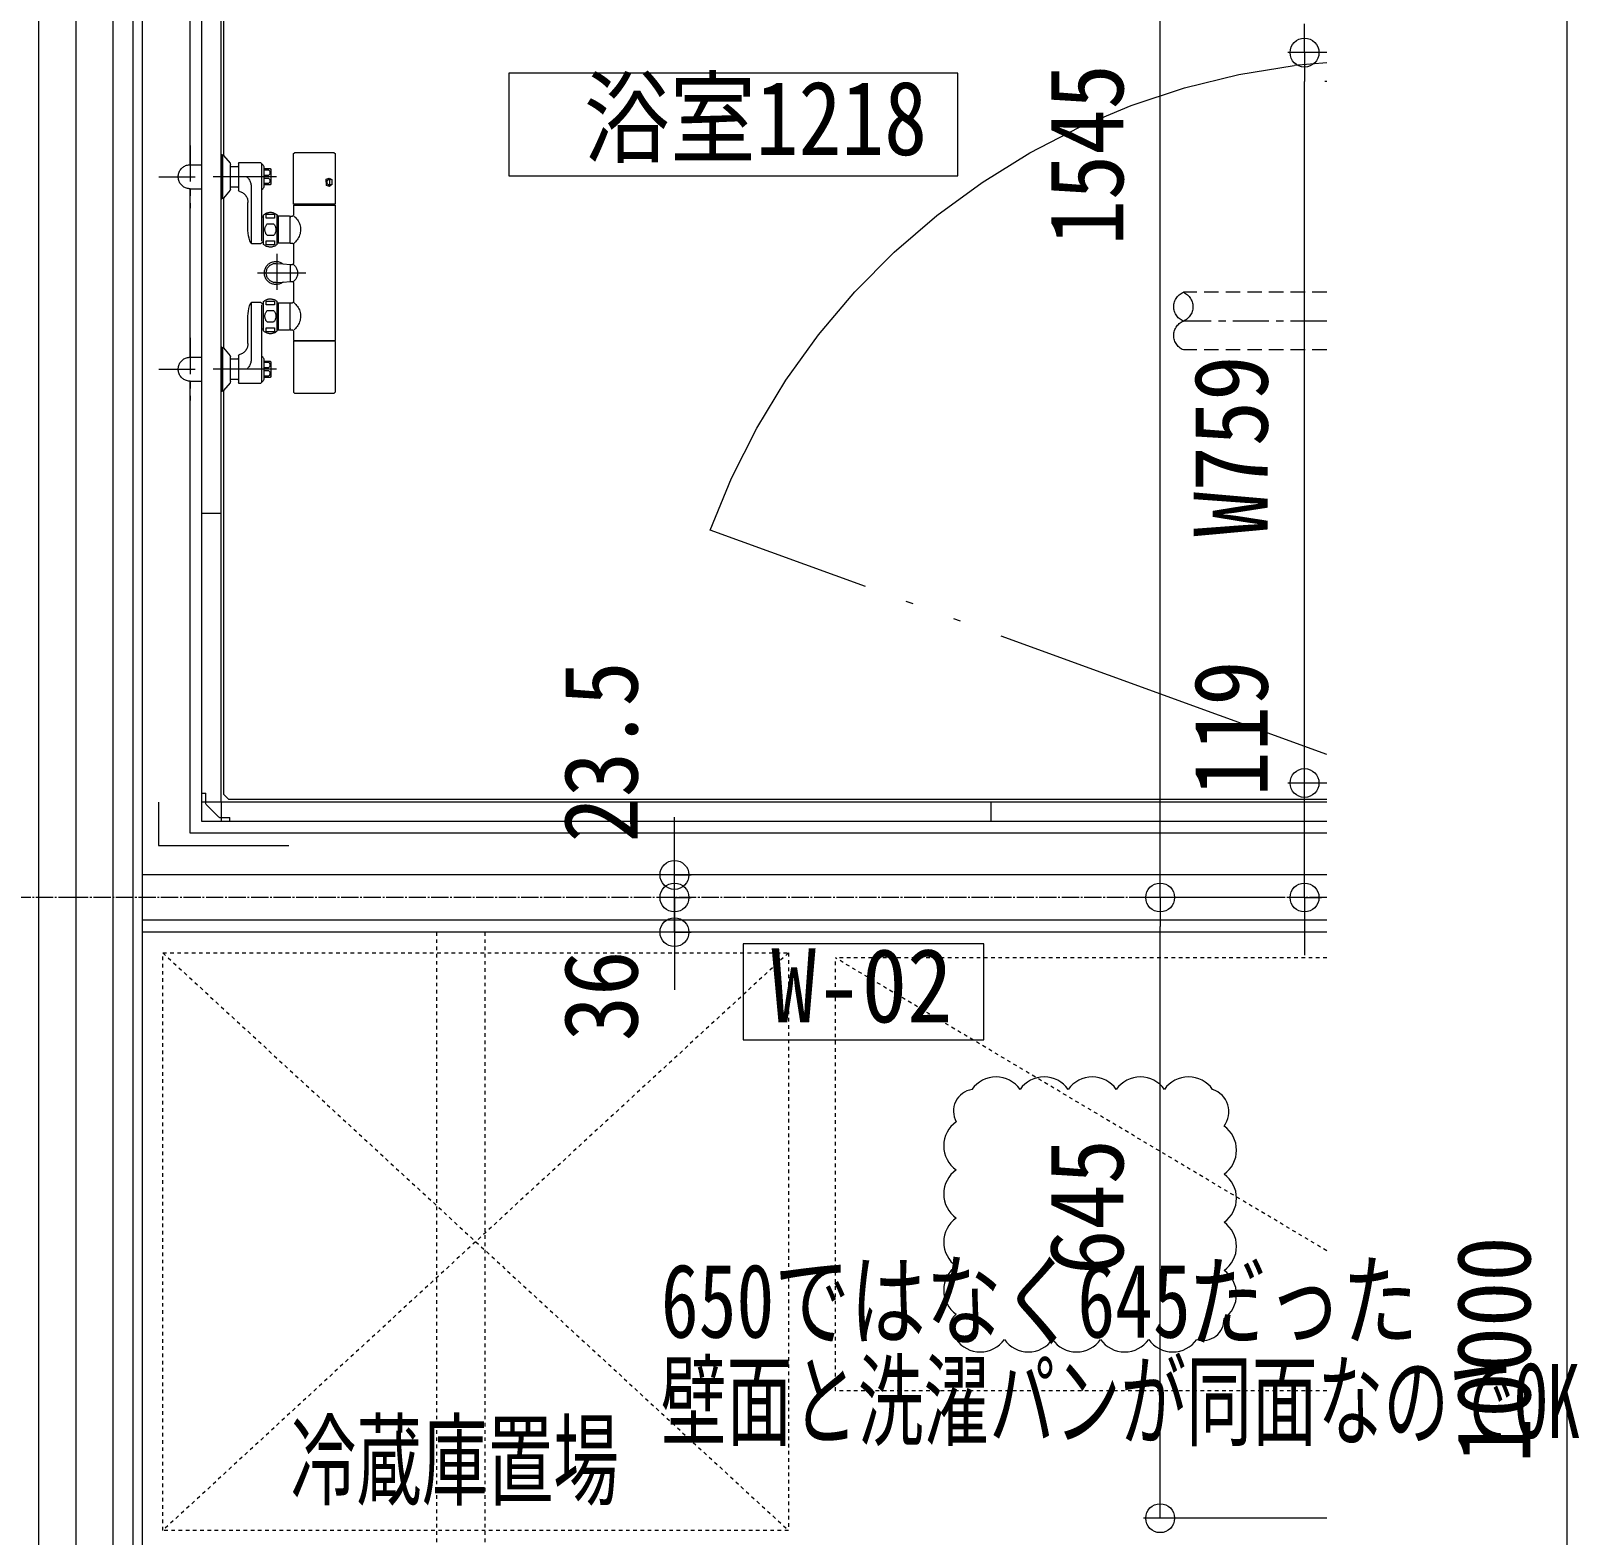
# Model space of a CAD drawing. Units: millimetres at full size, sheet at 1:30. Extents: x -17796 to 21385, y -23279 to 7734.
# Drawn here: x 19438 to 21046, y -412 to 1151 of the extents above; entities that cross this region are included whole.
import ezdxf
from ezdxf.enums import TextEntityAlignment as Align

# ---------------------------------------------------------------- set-up
doc = ezdxf.new("R2010")
doc.units = ezdxf.units.MM
doc.header["$LTSCALE"] = 30
for name, pattern in [('LONG_DASHED_DOTTED', [15.25, 12, -1.5, 0.25, -1.5]), ('LONG_DASHED_DOUBLE_DOTTED', [17, 12, -1.5, 0.25, -1.5, 0.25, -1.5]), ('USER11', [0.25, 0.125, -0.125]), ('USER2', [2, 1.25, -0.25, 0.25, -0.25]), ('USER4', [0.78, 0.6, -0.06, 0.06, -0.06]), ('USER8', [0.75, 0.5, -0.25]), ('USER9', [2.3, 2, -0.1, 0.1, -0.1])]:
    doc.linetypes.add(name, pattern=pattern)
for name, color, linetype, lineweight in [('0-1_(W)電灯', 253, 'Continuous', 18), ('0-8_ﾄﾞｱR1', 6, 'Continuous', 18), ('0-A_RC壁', 21, 'Continuous', 18), ('0-C_0_4P', 4, 'Continuous', 18), ('0-D_破線', 30, 'Continuous', 18), ('1-8_CH表記', 2, 'Continuous', 18), ('1-F_衛生陶器・住設', 2, 'USER9', 18)]:
    doc.layers.add(name, color=color, linetype=linetype, lineweight=lineweight)
doc.styles.add('ＭＳ ゴシック', font='')
doc.styles.get('ＭＳ ゴシック').set_extended_font_data('MS Gothic')

msp = doc.modelspace()

# ---------------------------------------------------------------- linework, layer by layer
at = {"layer": '0-1_(W)電灯'}
for p, q in [((19603.07, 1012.46), (19603.07, 2181.96)), ((19635.07, 649.96), (19635.07, 1449.96)), ((19615.07, 329.96), (19615.07, 1446.95)), ((19638.05, 1021.79), (19638.05, 1203.52)), ((19635.07, 1022.96), (19635.91, 1022.96)), ((19635.07, 1022.96), (19635.07, 976.96)), ((19635.91, 1022.96), (19637.82, 1022.07)), ((19637.07, 977.96), (19637.07, 1021.96)), ((19637.82, 1022.07), (19644.6, 1014.01)), ((19644.6, 1014.01), (19645.07, 1012.73)), ((19653.07, 1013.71), (19654.07, 1014.71)), ((19653.07, 1013.71), (19653.07, 1011.43)), ((19654.07, 1014.71), (19676.07, 1014.71)), ((19676.07, 1014.71), (19677.07, 1013.71)), ((19677.07, 1013.71), (19677.07, 1013.06)), ((19710.47, 1023.96), (19711.47, 1024.96)), ((19710.47, 971.46), (19710.47, 1023.96)), ((19752.67, 1024.96), (19711.47, 1024.96)), ((19752.67, 1024.96), (19753.67, 1023.96)), ((19753.67, 1023.96), (19753.67, 971.46)), ((19602.09, 1012.42), (19603.07, 1012.46)), ((19603.07, 1012.46), (19615.07, 1012.46)), ((19652.07, 1010.43), (19645.07, 1010.43)), ((19653.07, 1011.43), (19652.07, 1010.43)), ((19653.07, 1011.43), (19653.07, 988.48)), ((19677.07, 1013.06), (19677.07, 986.86)), ((19678.92, 1011.99), (19677.07, 1013.06)), ((19678.92, 1011.99), (19679.67, 1010.69)), ((19679.67, 1010.69), (19679.67, 1008.76)), ((19679.67, 1008.76), (19679.67, 1006.96)), ((19679.97, 1008.46), (19679.67, 1008.76)), ((19679.67, 1006.96), (19679.67, 992.95)), ((19679.78, 1006.81), (19679.67, 1006.96)), ((19679.95, 1001.64), (19679.67, 1001.75)), ((19679.95, 998.27), (19679.67, 998.16)), ((19679.97, 1006.77), (19679.78, 1006.81)), ((19679.95, 1001.64), (19684.79, 1001.64)), ((19684.79, 998.27), (19679.95, 998.27)), ((19679.97, 1008.46), (19686.29, 1008.46)), ((19684.79, 1006.77), (19679.97, 1006.77)), ((19684.79, 1006.77), (19686.29, 1005.27)), ((19686.29, 1003.14), (19684.79, 1001.64)), ((19684.79, 998.27), (19686.29, 996.77)), ((19686.29, 1008.46), (19686.67, 1007.46)), ((19686.29, 1003.14), (19686.29, 1005.27)), ((19686.67, 1007.46), (19686.67, 992.46)), ((19744.44, 997.29), (19747.46, 998.6)), ((19747.46, 998.6), (19749.4, 997.36)), ((19603.07, 812.46), (19603.07, 987.46)), ((19603.07, 987.46), (19615.07, 987.46)), ((19644.6, 985.9), (19637.82, 977.84)), ((19645.07, 987.19), (19644.6, 985.9)), ((19645.07, 989.48), (19652.07, 989.48)), ((19645.07, 987.19), (19645.07, 989.48)), ((19652.07, 989.48), (19653.07, 988.48)), ((19653.07, 988.48), (19653.07, 985.96)), ((19653.84, 984.98), (19653.07, 985.96)), ((19666.33, 990.28), (19666.33, 931.18)), ((19677.07, 986.86), (19678.92, 987.92)), ((19677.07, 986.86), (19677.07, 958.96)), ((19679.67, 989.22), (19678.92, 987.92)), ((19679.67, 992.95), (19679.67, 991.16)), ((19679.67, 991.16), (19679.97, 991.46)), ((19679.67, 991.16), (19679.67, 989.22)), ((19679.97, 993.14), (19684.79, 993.14)), ((19686.29, 991.46), (19679.97, 991.46)), ((19686.29, 994.64), (19684.79, 993.14)), ((19686.29, 994.64), (19686.29, 996.77)), ((19686.67, 992.46), (19686.29, 991.46)), ((19744.61, 991), (19744.44, 997.29)), ((19747.7, 989.96), (19744.61, 991)), ((19745.53, 996.13), (19747.24, 997.36)), ((19745.53, 992.6), (19745.53, 996.13)), ((19747.24, 991.36), (19745.53, 992.6)), ((19747.24, 997.36), (19749.4, 997.36)), ((19747.24, 991.36), (19749.4, 991.36)), ((19749.56, 991.37), (19747.7, 989.96)), ((19748.15, 996.79), (19749.4, 997.36)), ((19748.15, 991.94), (19748.15, 996.79)), ((19750.06, 991.51), (19748.15, 991.94)), ((19749.4, 997.36), (19750.06, 997.22)), ((19750.06, 997.22), (19750.06, 991.51)), ((19635.07, 976.96), (19635.91, 976.96)), ((19637.82, 977.84), (19635.91, 976.96)), ((19638.05, 821.79), (19638.05, 978.12)), ((19663.07, 944.96), (19663.07, 973.31)), ((19714.07, 971.46), (19710.47, 971.46)), ((19710.47, 970.56), (19712.07, 970.56)), ((19710.47, 970.56), (19710.47, 959.96)), ((19712.07, 971.06), (19712.07, 970.56)), ((19712.07, 971.06), (19714.07, 971.06)), ((19712.07, 970.56), (19752.07, 970.56)), ((19750.07, 971.46), (19714.07, 971.46)), ((19714.07, 971.46), (19714.07, 971.06)), ((19714.07, 971.06), (19731.07, 971.06)), ((19731.07, 971.06), (19731.07, 971.46)), ((19733.07, 971.06), (19733.07, 971.46)), ((19733.07, 971.06), (19750.07, 971.06)), ((19753.67, 971.46), (19750.07, 971.46)), ((19750.07, 971.46), (19750.07, 971.06)), ((19750.07, 971.06), (19752.07, 971.06)), ((19752.07, 971.06), (19752.07, 970.56)), ((19752.07, 970.56), (19753.67, 970.56)), ((19753.67, 970.56), (19753.67, 829.96)), ((19678.07, 957.96), (19677.07, 958.96)), ((19679.37, 957.96), (19678.07, 957.96)), ((19679.37, 957.96), (19679.37, 960.21)), ((19679.37, 931.96), (19679.37, 957.96)), ((19683.03, 950.98), (19689.71, 950.98)), ((19693.37, 958.96), (19693.37, 960.21)), ((19694.57, 958.96), (19694.57, 930.96)), ((19706.26, 958.96), (19706.73, 958.63)), ((19706.61, 958.46), (19706.61, 931.46)), ((19706.73, 958.63), (19707.07, 957.71)), ((19707.07, 958.96), (19709.47, 958.96)), ((19707.07, 957.71), (19707.07, 958.96)), ((19707.07, 932.21), (19707.07, 957.71)), ((19710.47, 959.96), (19709.47, 958.96)), ((19682.15, 933.21), (19690.59, 933.21)), ((19682.15, 929.11), (19682.15, 933.21)), ((19689.71, 938.93), (19683.03, 938.93)), ((19690.59, 933.21), (19690.59, 929.11)), ((19666.97, 930.21), (19666.06, 930.8)), ((19676.07, 930.21), (19666.97, 930.21)), ((19677.06, 931.08), (19676.07, 930.21)), ((19677.06, 931.08), (19678.05, 931.96)), ((19690.59, 929.11), (19682.15, 929.11)), ((19706.26, 930.96), (19693.37, 930.96)), ((19693.37, 929.71), (19693.37, 930.96)), ((19706.73, 931.28), (19706.26, 930.96)), ((19706.73, 931.28), (19707.07, 932.21)), ((19707.07, 930.96), (19707.07, 932.21)), ((19707.07, 930.96), (19709.47, 930.96)), ((19709.47, 930.96), (19710.47, 929.96)), ((19710.47, 929.96), (19710.47, 909.71)), ((19691.28, 909.92), (19692.07, 909.96)), ((19692.07, 909.96), (19699.56, 909.33)), ((19699.56, 909.33), (19707.07, 908.71)), ((19707.07, 908.71), (19707.07, 891.21)), ((19707.07, 908.71), (19709.47, 908.71)), ((19710.47, 909.71), (19709.47, 908.71)), ((19692.07, 889.96), (19699.56, 890.58)), ((19709.47, 891.21), (19710.47, 890.21)), ((19710.47, 890.21), (19710.47, 869.96)), ((19666.06, 869.11), (19666.97, 869.71)), ((19666.33, 868.73), (19666.33, 809.63)), ((19666.97, 869.71), (19676.07, 869.71)), ((19676.07, 869.71), (19677.06, 868.83)), ((19678.05, 867.96), (19677.06, 868.83)), ((19682.15, 870.8), (19690.59, 870.8)), ((19682.15, 866.7), (19682.15, 870.8)), ((19690.59, 870.8), (19690.59, 866.7)), ((19693.37, 868.96), (19693.37, 870.21)), ((19693.37, 868.96), (19706.26, 868.96)), ((19694.57, 868.96), (19694.57, 840.96)), ((19706.26, 868.96), (19706.73, 868.63)), ((19707.07, 868.96), (19709.47, 868.96)), ((19707.07, 867.71), (19707.07, 868.96)), ((19710.47, 869.96), (19709.47, 868.96)), ((19663.07, 826.6), (19663.07, 854.96)), ((19679.37, 841.96), (19679.37, 867.96)), ((19690.59, 866.7), (19682.15, 866.7)), ((19683.03, 860.98), (19689.71, 860.98)), ((19706.61, 868.46), (19706.61, 841.46)), ((19707.07, 867.71), (19706.73, 868.63)), ((19707.07, 842.21), (19707.07, 867.71)), ((19677.07, 840.96), (19678.07, 841.96)), ((19677.07, 840.96), (19677.07, 813.06)), ((19678.07, 841.96), (19679.37, 841.96)), ((19679.37, 839.71), (19679.37, 841.96)), ((19689.71, 848.93), (19683.03, 848.93)), ((19693.37, 839.71), (19693.37, 840.96)), ((19706.73, 841.28), (19706.26, 840.96)), ((19707.07, 842.21), (19706.73, 841.28)), ((19707.07, 840.96), (19707.07, 842.21)), ((19707.07, 840.96), (19709.47, 840.96)), ((19709.47, 840.96), (19710.47, 839.96)), ((19710.47, 839.96), (19710.47, 829.96)), ((19635.91, 822.96), (19635.07, 822.96)), ((19635.07, 822.96), (19635.07, 776.96)), ((19635.91, 822.96), (19637.82, 822.07)), ((19637.07, 777.96), (19637.07, 821.96)), ((19637.82, 822.07), (19644.6, 814.01)), ((19710.47, 828.87), (19710.97, 829.37)), ((19710.47, 828.87), (19710.47, 775.96)), ((19710.97, 829.37), (19714.07, 829.37)), ((19714.07, 829.96), (19714.07, 829.37)), ((19714.07, 829.37), (19750.07, 829.37)), ((19750.07, 829.96), (19753.67, 829.96)), ((19750.07, 829.96), (19750.07, 829.37)), ((19750.07, 829.37), (19753.17, 829.37)), ((19753.17, 829.37), (19753.67, 828.87)), ((19753.67, 828.87), (19753.67, 775.96)), ((19602.09, 812.42), (19603.07, 812.46)), ((19603.07, 812.46), (19615.07, 812.46)), ((19644.6, 814.01), (19645.07, 812.73)), ((19645.07, 810.43), (19645.07, 812.73)), ((19652.07, 810.43), (19645.07, 810.43)), ((19653.07, 811.43), (19652.07, 810.43)), ((19653.07, 813.95), (19653.84, 814.93)), ((19653.07, 813.95), (19653.07, 811.43)), ((19653.07, 811.43), (19653.07, 788.48)), ((19678.92, 811.99), (19677.07, 813.06)), ((19677.07, 813.06), (19677.07, 786.86)), ((19678.92, 811.99), (19679.67, 810.69)), ((19679.67, 810.69), (19679.67, 808.76)), ((19679.67, 808.76), (19679.67, 806.96)), ((19679.97, 808.46), (19679.67, 808.76)), ((19679.67, 806.96), (19679.67, 792.95)), ((19679.75, 806.83), (19679.67, 806.96)), ((19679.97, 806.77), (19679.75, 806.83)), ((19679.97, 808.46), (19686.29, 808.46)), ((19684.79, 806.77), (19679.97, 806.77)), ((19684.79, 806.77), (19686.29, 805.27)), ((19686.29, 808.46), (19686.67, 807.46)), ((19686.29, 803.14), (19686.29, 805.27)), ((19686.67, 807.46), (19686.67, 792.46)), ((19645.07, 789.48), (19652.07, 789.48)), ((19652.07, 789.48), (19653.07, 788.48)), ((19653.07, 788.48), (19653.07, 786.21)), ((19679.67, 789.22), (19678.92, 787.92)), ((19679.67, 801.75), (19679.95, 801.64)), ((19679.67, 798.16), (19679.95, 798.27)), ((19679.67, 792.95), (19679.78, 793.1)), ((19679.67, 792.95), (19679.67, 791.16)), ((19679.67, 791.16), (19679.97, 791.46)), ((19679.67, 791.16), (19679.67, 789.22)), ((19679.78, 793.1), (19679.97, 793.14)), ((19679.95, 801.64), (19684.79, 801.64)), ((19684.79, 798.27), (19679.95, 798.27)), ((19679.97, 793.14), (19684.79, 793.14)), ((19686.29, 791.46), (19679.97, 791.46)), ((19686.29, 803.14), (19684.79, 801.64)), ((19684.79, 798.27), (19686.29, 796.77)), ((19686.29, 794.64), (19684.79, 793.14)), ((19686.29, 794.64), (19686.29, 796.77)), ((19686.67, 792.46), (19686.29, 791.46)), ((19603.07, 787.46), (19615.07, 787.46)), ((19635.91, 776.96), (19635.07, 776.96)), ((19637.82, 777.84), (19635.91, 776.96)), ((19644.6, 785.9), (19637.82, 777.84)), ((19638.05, 357.94), (19638.05, 778.12)), ((19645.07, 787.19), (19644.6, 785.9)), ((19654.07, 785.21), (19653.07, 786.21)), ((19676.07, 785.21), (19654.07, 785.21)), ((19677.07, 786.21), (19676.07, 785.21)), ((19677.07, 786.86), (19678.92, 787.92)), ((19677.07, 786.86), (19677.07, 786.21)), ((19711.47, 774.96), (19710.47, 775.96)), ((19711.47, 774.96), (19752.67, 774.96)), ((19753.67, 775.96), (19752.67, 774.96)), ((19635.07, 649.96), (19615.07, 649.96)), ((19635.07, 349.96), (19635.07, 649.96)), ((19615.07, 359.26), (19619.37, 359.26)), ((19619.37, 348.46), (19619.37, 359.26)), ((19643.05, 352.94), (19638.05, 357.94)), ((19635.07, 349.96), (19615.07, 349.96)), ((19619.66, 347.75), (19619.37, 348.46)), ((19632.87, 334.55), (19619.66, 347.75)), ((19935.07, 349.96), (19635.07, 349.96)), ((19635.07, 349.96), (19635.07, 329.96)), ((20784.07, 352.94), (19643.05, 352.94)), ((20435.07, 349.96), (19935.07, 349.96)), ((20784.07, 349.96), (20435.07, 349.96)), ((20435.07, 349.96), (20435.07, 329.96)), ((20784.07, 329.96), (19615.07, 329.96)), ((19633.57, 334.26), (19632.87, 334.55)), ((19633.57, 334.26), (19644.37, 334.26)), ((19644.37, 329.96), (19644.37, 334.26)), ((19570.07, 304.95), (19705.5, 304.95))]:
    msp.add_line(p, q, dxfattribs=at)
at = {"layer": '0-1_(W)電灯', "color": 6}
for p, q in [((20611.01, 280.96), (20611.01, 1765.96)), ((20784.07, 1128.96), (20743.51, 1128.96)), ((20784.07, 1128.96), (20743.51, 1128.96)), ((20761.01, 399.96), (20761.01, 1098.96)), ((20761.01, 399.96), (20761.01, 429.96)), ((20784.07, 369.96), (20743.51, 369.96)), ((20784.07, 369.96), (20743.51, 369.96)), ((20761.01, 250.96), (20761.01, 369.96)), ((20741.01, 250.96), (20593.51, 250.96)), ((20741.01, 250.96), (20593.51, 250.96)), ((20761.01, 250.96), (20778.51, 250.96)), ((20611.01, -364.04), (20611.01, 220.96)), ((20761.01, 220.96), (20761.01, 190.96)), ((20784.07, -394.04), (20593.51, -394.04))]:
    msp.add_line(p, q, dxfattribs=at)
at = {"layer": '0-1_(W)電灯', "color": 7}
for p, q in [((20761.01, 1128.96), (20761.01, 1158.96)), ((20761.01, 1128.96), (20761.01, 1098.96)), ((20761.01, 369.96), (20761.01, 399.96)), ((20761.01, 369.96), (20761.01, 399.96)), ((20106.26, 274.46), (20106.26, 304.46)), ((20106.26, 250.96), (20106.26, 280.96)), ((20611.01, 250.96), (20611.01, 280.96)), ((20106.26, 250.96), (20106.26, 220.96)), ((20611.01, 250.96), (20611.01, 220.96)), ((20761.01, 250.96), (20761.01, 220.96)), ((20106.26, 214.96), (20106.26, 184.96)), ((20611.01, -394.04), (20611.01, -364.04))]:
    msp.add_line(p, q, dxfattribs=at)
at = {"layer": '0-1_(W)電灯', "linetype": 'LONG_DASHED_DOUBLE_DOTTED'}
for p, q in [((20784.07, 1118.23), (20750.34, 1115.42)), ((20784.07, 399.59), (20143.52, 632.73)), ((19570.07, 349.96), (19570.07, 304.95))]:
    msp.add_line(p, q, dxfattribs=at)
at = {"layer": '0-1_(W)電灯', "linetype": 'LONG_DASHED_DOTTED'}
for p, q in [((20784.07, 1098.96), (20782.27, 1098.96)), ((19692.78, 999.96), (19627.07, 999.96)), ((19692.91, 919.79), (19692.91, 882.38)), ((19673.07, 899.96), (19723.07, 899.96)), ((19692.78, 799.96), (19627.07, 799.96))]:
    msp.add_line(p, q, dxfattribs=at)
at = {"layer": '0-1_(W)電灯', "linetype": 'USER2'}
for p, q in [((19603.07, 1032.46), (19603.07, 967.46)), ((19570.57, 999.96), (19615.07, 999.96)), ((20784.07, 849.96), (20635.07, 849.96)), ((19603.07, 832.46), (19603.07, 767.46)), ((19570.57, 799.96), (19615.07, 799.96))]:
    msp.add_line(p, q, dxfattribs=at)
at = {"layer": '0-1_(W)電灯', "linetype": 'USER8'}
for p, q in [((20784.07, 879.86), (20635.07, 879.86)), ((20784.07, 820.06), (20635.07, 820.06))]:
    msp.add_line(p, q, dxfattribs=at)
at = {"layer": '0-1_(W)電灯', "color": 171}
for p, q in [((20106.26, 304.46), (20106.26, 334.46)), ((20106.26, 280.96), (20106.26, 310.96)), ((20106.26, 274.46), (20123.76, 274.46)), ((20106.26, 250.96), (20106.26, 274.46)), ((20106.26, 250.96), (20123.76, 250.96)), ((20106.26, 220.96), (20106.26, 190.96)), ((20106.26, 214.96), (20123.76, 214.96)), ((20106.26, 184.96), (20106.26, 154.96))]:
    msp.add_line(p, q, dxfattribs=at)
at = {"layer": '0-1_(W)電灯', "color": 30}
for p, q in [((20784.07, 274.46), (19553.07, 274.46)), ((20784.07, 227.46), (19553.07, 227.46))]:
    msp.add_line(p, q, dxfattribs=at)
at = {"layer": '0-1_(W)電灯', "color": 54, "linetype": 'USER4'}
msp.add_line((20784.07, 250.96), (19484.07, 250.96), dxfattribs=at)
at = {"layer": '0-1_(W)電灯', "color": 4}
msp.add_line((20784.07, 214.96), (19553.07, 214.96), dxfattribs=at)
at = {"layer": '0-1_(W)電灯', "color": 3, "linetype": 'USER11'}
for p, q in [((19859.07, 214.96), (19859.07, -4289.04)), ((19909.07, 214.96), (19909.07, -4289.04))]:
    msp.add_line(p, q, dxfattribs=at)
at = {"layer": '0-1_(W)電灯', "linetype": 'USER11'}
for p, q in [((20224.7, 193.32), (19574.7, -406.68)), ((19574.7, 193.32), (20224.7, -406.68)), ((20784.07, 188.22), (20273.53, 188.22)), ((20784.07, -116.07), (20273.53, 188.22))]:
    msp.add_line(p, q, dxfattribs=at)
at = {"layer": '0-1_(W)電灯', "linetype": 'LONG_DASHED_DOUBLE_DOTTED'}
msp.add_lwpolyline([(20143.52, 632.73), (20165.58, 686.66), (20191.8, 738.68), (20222.03, 788.49), (20256.07, 835.78), (20293.71, 880.24), (20334.73, 921.62), (20378.86, 959.65), (20425.85, 994.1), (20475.39, 1024.76), (20527.19, 1051.44), (20580.92, 1073.97), (20636.25, 1092.21), (20692.84, 1106.06), (20750.34, 1115.42)], dxfattribs=at)
at = {"layer": '0-1_(W)電灯'}
for points in [[(19603.07, 987.46), (19602.09, 987.49), (19601.11, 987.61), (19600.15, 987.8), (19599.21, 988.07), (19598.29, 988.41), (19597.39, 988.82), (19596.54, 989.3), (19595.72, 989.84), (19594.95, 990.45), (19594.23, 991.12), (19593.56, 991.84), (19592.96, 992.61), (19592.41, 993.42), (19591.93, 994.28), (19591.52, 995.17), (19591.18, 996.09), (19590.91, 997.04), (19590.72, 998), (19590.61, 998.97), (19590.57, 999.96), (19590.61, 1000.94), (19590.72, 1001.91), (19590.91, 1002.87), (19591.18, 1003.82), (19591.52, 1004.74), (19591.93, 1005.63), (19592.41, 1006.49), (19592.96, 1007.3), (19593.56, 1008.07), (19594.23, 1008.79), (19594.95, 1009.46), (19595.72, 1010.07), (19596.54, 1010.61), (19597.39, 1011.09), (19598.29, 1011.5), (19599.21, 1011.84), (19600.15, 1012.11), (19601.11, 1012.3), (19602.09, 1012.42)], [(19645.07, 989.48), (19645.07, 1010.43), (19645.07, 1012.73)], [(19661.43, 999.96), (19662.17, 999.37), (19662.86, 998.73), (19663.49, 998.03), (19664.07, 997.29), (19664.59, 996.5), (19665.05, 995.68), (19665.44, 994.82), (19665.76, 993.93), (19666.01, 993.03), (19666.19, 992.1), (19666.3, 991.16), (19666.33, 990.28)], [(19653.84, 984.98), (19654.75, 984.73), (19655.63, 984.41), (19656.49, 984.01), (19657.31, 983.56), (19658.1, 983.03), (19658.84, 982.45), (19659.53, 981.82), (19660.17, 981.12), (19660.76, 980.39), (19661.28, 979.6), (19661.75, 978.78), (19662.14, 977.93), (19662.47, 977.05), (19662.73, 976.14), (19662.92, 975.22), (19663.03, 974.28), (19663.07, 973.34), (19663.07, 973.31)], [(19677.07, 986.86), (19677.07, 958.96), (19677.07, 933.02)], [(19679.67, 992.95), (19679.75, 993.08), (19679.97, 993.14)], [(19679.37, 960.21), (19679.95, 960.73), (19680.57, 961.21), (19681.23, 961.64), (19681.92, 962.02), (19682.63, 962.34), (19683.37, 962.6), (19684.13, 962.81), (19684.9, 962.96), (19685.68, 963.04), (19686.47, 963.06), (19687.25, 963.02), (19688.03, 962.92), (19688.8, 962.76), (19689.55, 962.54), (19690.29, 962.26), (19691, 961.93), (19691.68, 961.54), (19692.33, 961.09), (19692.94, 960.6), (19693.37, 960.21)], [(19683.03, 938.93), (19682.58, 939.46), (19682.17, 940.03), (19681.8, 940.63), (19681.49, 941.26), (19681.22, 941.91), (19681.01, 942.57), (19680.85, 943.26), (19680.74, 943.95), (19680.69, 944.65), (19680.69, 945.35), (19680.75, 946.05), (19680.87, 946.74), (19681.03, 947.42), (19681.25, 948.09), (19681.52, 948.73), (19681.85, 949.36), (19682.21, 949.95), (19682.63, 950.52), (19683.03, 950.98)], [(19689.71, 950.98), (19690.16, 950.45), (19690.57, 949.88), (19690.93, 949.28), (19691.25, 948.65), (19691.52, 948), (19691.73, 947.34), (19691.89, 946.65), (19692, 945.96), (19692.05, 945.26), (19692.04, 944.56), (19691.99, 943.86), (19691.87, 943.17), (19691.71, 942.49), (19691.49, 941.82), (19691.21, 941.18), (19690.89, 940.55), (19690.52, 939.96), (19690.11, 939.39), (19689.71, 938.93)], [(19706.26, 958.96), (19693.37, 958.96), (19693.37, 960.21)], [(19693.37, 929.71), (19693.37, 930.96), (19693.37, 958.96)], [(19710.62, 959.16), (19711.7, 958.28), (19712.71, 957.32), (19713.65, 956.29), (19714.49, 955.18), (19715.25, 954.01), (19715.91, 952.79), (19716.48, 951.52), (19716.94, 950.2), (19717.3, 948.86), (19717.56, 947.49), (19717.7, 946.1), (19717.74, 944.71), (19717.66, 943.32), (19717.48, 941.94), (19717.19, 940.58), (19716.79, 939.24), (19716.29, 937.94), (19715.69, 936.69), (19715, 935.48), (19714.21, 934.33), (19713.33, 933.25), (19712.37, 932.24), (19711.33, 931.31), (19710.62, 930.75)], [(19666.06, 930.8), (19665.05, 933.36), (19664.24, 935.98), (19663.64, 938.66), (19663.25, 941.39), (19663.08, 944.13), (19663.07, 944.96)], [(19679.37, 929.71), (19679.37, 931.96), (19678.05, 931.96)], [(19693.37, 929.71), (19692.79, 929.18), (19692.17, 928.7), (19691.51, 928.27), (19690.82, 927.89), (19690.1, 927.57), (19689.36, 927.31), (19688.61, 927.1), (19687.83, 926.95), (19687.05, 926.87), (19686.27, 926.85), (19685.48, 926.89), (19684.71, 926.99), (19683.94, 927.15), (19683.18, 927.37), (19682.45, 927.65), (19681.74, 927.98), (19681.06, 928.37), (19680.41, 928.82), (19679.8, 929.31), (19679.37, 929.71)], [(19699.56, 890.58), (19698.8, 890.02), (19698, 889.52), (19697.16, 889.09), (19696.29, 888.72), (19695.4, 888.43), (19694.49, 888.2), (19693.56, 888.05), (19692.62, 887.97), (19691.67, 887.96), (19690.74, 888.03), (19689.8, 888.17), (19688.89, 888.39), (19687.99, 888.67), (19687.12, 889.03), (19686.27, 889.45), (19685.47, 889.93), (19684.7, 890.48), (19683.98, 891.09), (19683.31, 891.75), (19682.69, 892.47), (19682.13, 893.22), (19681.64, 894.02), (19681.2, 894.86), (19680.84, 895.73), (19680.54, 896.62), (19680.31, 897.54), (19680.16, 898.47), (19680.08, 899.41), (19680.08, 900.35), (19680.14, 901.29), (19680.28, 902.22), (19680.5, 903.14), (19680.78, 904.04), (19681.14, 904.91), (19681.56, 905.75), (19682.05, 906.56), (19682.6, 907.32), (19683.21, 908.04), (19683.87, 908.71)], [(19692.07, 889.96), (19691.28, 889.99), (19690.5, 890.08), (19689.73, 890.23), (19688.98, 890.44), (19688.24, 890.72), (19687.53, 891.05), (19686.84, 891.43), (19686.19, 891.87), (19685.57, 892.35), (19685, 892.88), (19684.46, 893.46), (19683.98, 894.08), (19683.54, 894.73), (19683.16, 895.42), (19682.83, 896.13), (19682.56, 896.87), (19682.35, 897.62), (19682.19, 898.39), (19682.1, 899.17), (19682.07, 899.96), (19682.1, 900.74), (19682.19, 901.52), (19682.35, 902.29), (19682.56, 903.05), (19682.83, 903.78), (19683.16, 904.5), (19683.54, 905.18), (19683.98, 905.83), (19684.46, 906.45), (19685, 907.03), (19685.57, 907.56), (19686.19, 908.05), (19686.84, 908.48), (19687.53, 908.87), (19688.24, 909.19), (19688.98, 909.47), (19689.73, 909.68), (19690.5, 909.83), (19691.28, 909.92)], [(19683.87, 908.71), (19684.58, 909.33), (19685.34, 909.89), (19686.14, 910.39), (19686.98, 910.82), (19687.84, 911.19), (19688.74, 911.48), (19689.65, 911.71), (19690.58, 911.86), (19691.52, 911.94), (19692.46, 911.95), (19693.4, 911.88), (19694.33, 911.74), (19695.25, 911.53), (19696.15, 911.24), (19697.02, 910.89), (19697.87, 910.46), (19698.67, 909.98), (19699.44, 909.43), (19699.56, 909.33)], [(19710.47, 908.71), (19711.13, 908.13), (19711.75, 907.5), (19712.32, 906.82), (19712.83, 906.1), (19713.28, 905.34), (19713.67, 904.55), (19714, 903.73), (19714.27, 902.89), (19714.46, 902.03), (19714.59, 901.16), (19714.65, 900.28), (19714.64, 899.4), (19714.57, 898.52), (19714.42, 897.65), (19714.2, 896.79), (19713.92, 895.96), (19713.58, 895.15), (19713.17, 894.37), (19712.7, 893.62), (19712.17, 892.91), (19711.59, 892.24), (19710.96, 891.63), (19710.47, 891.21)], [(19699.56, 890.58), (19707.07, 891.21), (19709.47, 891.21)], [(19663.07, 854.96), (19663.18, 857.7), (19663.5, 860.43), (19664.04, 863.13), (19664.78, 865.77), (19665.73, 868.35), (19666.06, 869.11)], [(19678.05, 867.96), (19679.37, 867.96), (19679.37, 870.21)], [(19679.37, 870.21), (19679.95, 870.73), (19680.57, 871.21), (19681.23, 871.64), (19681.92, 872.02), (19682.63, 872.34), (19683.37, 872.6), (19684.13, 872.81), (19684.9, 872.96), (19685.68, 873.04), (19686.47, 873.06), (19687.25, 873.02), (19688.03, 872.92), (19688.8, 872.76), (19689.55, 872.54), (19690.29, 872.26), (19691, 871.93), (19691.68, 871.54), (19692.33, 871.09), (19692.94, 870.6), (19693.37, 870.21)], [(19693.37, 840.96), (19693.37, 868.96), (19693.37, 870.21)], [(19710.62, 869.16), (19711.7, 868.28), (19712.71, 867.32), (19713.65, 866.29), (19714.49, 865.18), (19715.25, 864.01), (19715.91, 862.79), (19716.48, 861.52), (19716.94, 860.2), (19717.3, 858.86), (19717.56, 857.49), (19717.7, 856.1), (19717.74, 854.71), (19717.66, 853.32), (19717.48, 851.94), (19717.19, 850.58), (19716.79, 849.24), (19716.29, 847.94), (19715.69, 846.69), (19715, 845.48), (19714.21, 844.33), (19713.33, 843.25), (19712.37, 842.24), (19711.33, 841.31), (19710.62, 840.75)], [(19677.07, 866.89), (19677.07, 840.96), (19677.07, 813.06)], [(19683.03, 848.93), (19682.58, 849.46), (19682.17, 850.03), (19681.8, 850.63), (19681.49, 851.26), (19681.22, 851.91), (19681.01, 852.57), (19680.85, 853.26), (19680.74, 853.95), (19680.69, 854.65), (19680.69, 855.35), (19680.75, 856.05), (19680.87, 856.74), (19681.03, 857.42), (19681.25, 858.09), (19681.52, 858.73), (19681.85, 859.36), (19682.21, 859.95), (19682.63, 860.52), (19683.03, 860.98)], [(19689.71, 860.98), (19690.16, 860.45), (19690.57, 859.88), (19690.93, 859.28), (19691.25, 858.65), (19691.52, 858), (19691.73, 857.34), (19691.89, 856.65), (19692, 855.96), (19692.05, 855.26), (19692.04, 854.56), (19691.99, 853.86), (19691.87, 853.17), (19691.71, 852.49), (19691.49, 851.82), (19691.21, 851.18), (19690.89, 850.55), (19690.52, 849.96), (19690.11, 849.39), (19689.71, 848.93)], [(19693.37, 839.71), (19692.79, 839.18), (19692.17, 838.7), (19691.51, 838.27), (19690.82, 837.89), (19690.1, 837.57), (19689.36, 837.31), (19688.61, 837.1), (19687.83, 836.95), (19687.05, 836.87), (19686.27, 836.85), (19685.48, 836.89), (19684.71, 836.99), (19683.94, 837.15), (19683.18, 837.37), (19682.45, 837.65), (19681.74, 837.98), (19681.06, 838.37), (19680.41, 838.82), (19679.8, 839.31), (19679.37, 839.71)], [(19693.37, 839.71), (19693.37, 840.96), (19706.26, 840.96)], [(19663.07, 826.6), (19663.03, 825.66), (19662.92, 824.73), (19662.74, 823.8), (19662.48, 822.9), (19662.16, 822.01), (19661.76, 821.16), (19661.3, 820.33), (19660.78, 819.55), (19660.19, 818.81), (19659.55, 818.12), (19658.86, 817.48), (19658.12, 816.9), (19657.34, 816.37), (19656.52, 815.91), (19655.66, 815.52), (19654.78, 815.19), (19653.87, 814.94), (19653.84, 814.93)], [(19710.47, 829.96), (19714.07, 829.96), (19750.07, 829.96)], [(19603.07, 787.46), (19602.09, 787.49), (19601.11, 787.61), (19600.15, 787.8), (19599.21, 788.07), (19598.29, 788.41), (19597.39, 788.82), (19596.54, 789.3), (19595.72, 789.84), (19594.95, 790.45), (19594.23, 791.12), (19593.56, 791.84), (19592.96, 792.61), (19592.41, 793.42), (19591.93, 794.28), (19591.52, 795.17), (19591.18, 796.09), (19590.91, 797.04), (19590.72, 798), (19590.61, 798.97), (19590.57, 799.96), (19590.61, 800.94), (19590.72, 801.91), (19590.91, 802.87), (19591.18, 803.82), (19591.52, 804.74), (19591.93, 805.63), (19592.41, 806.49), (19592.96, 807.3), (19593.56, 808.07), (19594.23, 808.79), (19594.95, 809.46), (19595.72, 810.07), (19596.54, 810.61), (19597.39, 811.09), (19598.29, 811.5), (19599.21, 811.84), (19600.15, 812.11), (19601.11, 812.3), (19602.09, 812.42)], [(19645.07, 787.19), (19645.07, 789.48), (19645.07, 810.43)], [(19666.33, 809.63), (19666.29, 808.69), (19666.18, 807.75), (19666, 806.83), (19665.74, 805.92), (19665.42, 805.04), (19665.02, 804.18), (19664.56, 803.36), (19664.04, 802.58), (19663.45, 801.84), (19662.81, 801.14), (19662.12, 800.5), (19661.43, 799.96)], [(20784.07, 317.96), (19603.07, 317.96), (19603.07, 787.46)]]:
    msp.add_lwpolyline(points, dxfattribs=at)
for points in [[(19690.59, 956.96), (19682.15, 956.96), (19682.15, 961.06), (19690.59, 961.06)], [(19690.59, 842.95), (19690.59, 838.85), (19682.15, 838.85), (19682.15, 842.95)]]:
    msp.add_lwpolyline(points, close=True, dxfattribs=at)
at = {"layer": '0-1_(W)電灯', "linetype": 'USER8'}
for points in [[(20626.86, 857.6), (20626.33, 858.75), (20625.89, 859.95), (20625.55, 861.17), (20625.31, 862.42), (20625.16, 863.69), (20625.12, 864.96), (20625.17, 866.23), (20625.32, 867.49), (20625.58, 868.74), (20625.92, 869.96), (20626.37, 871.16), (20626.91, 872.31), (20627.53, 873.42), (20628.24, 874.47), (20629.03, 875.47), (20629.9, 876.4), (20630.84, 877.26), (20631.84, 878.05), (20632.9, 878.75), (20634.01, 879.37), (20635.07, 879.86)], [(20635.07, 879.86), (20636.22, 879.32), (20637.33, 878.69), (20638.39, 877.98), (20639.38, 877.19), (20640.31, 876.33), (20641.17, 875.39), (20641.96, 874.39), (20642.66, 873.33), (20643.28, 872.21), (20643.81, 871.06), (20644.25, 869.86), (20644.59, 868.64), (20644.83, 867.39), (20644.98, 866.12), (20645.02, 864.85), (20644.97, 863.58), (20644.81, 862.32), (20644.56, 861.07), (20644.21, 859.85), (20643.77, 858.66), (20643.23, 857.5), (20642.61, 856.39), (20641.9, 855.34), (20641.11, 854.34), (20640.24, 853.41), (20639.3, 852.55), (20638.3, 851.76), (20637.24, 851.06), (20636.13, 850.44), (20635.07, 849.96), (20633.92, 850.49), (20632.81, 851.12), (20631.75, 851.83), (20630.76, 852.62), (20629.82, 853.49), (20628.96, 854.42), (20628.18, 855.42), (20627.48, 856.48), (20626.86, 857.6)], [(20635.07, 820.06), (20633.92, 820.59), (20632.81, 821.22), (20631.75, 821.93), (20630.76, 822.72), (20629.82, 823.59), (20628.96, 824.52), (20628.18, 825.52), (20627.48, 826.58), (20626.86, 827.7), (20626.33, 828.85), (20625.89, 830.05), (20625.55, 831.27), (20625.31, 832.52), (20625.16, 833.79), (20625.12, 835.06), (20625.17, 836.33), (20625.32, 837.59), (20625.58, 838.84), (20625.92, 840.06), (20626.37, 841.26), (20626.91, 842.41), (20627.53, 843.52), (20628.24, 844.57), (20629.03, 845.57), (20629.9, 846.5), (20630.84, 847.36), (20631.84, 848.15), (20632.9, 848.85), (20634.01, 849.47), (20635.07, 849.96)]]:
    msp.add_lwpolyline(points, dxfattribs=at)
at = {"layer": '0-1_(W)電灯', "color": 54, "linetype": 'USER4'}
msp.add_lwpolyline([(19484.07, 250.96), (17854.07, 250.96), (17854.07, -394.04), (16054.07, -394.04)], dxfattribs=at)
at = {"layer": '0-1_(W)電灯', "color": 171}
msp.add_lwpolyline([(20106.26, 214.96), (20106.26, 250.96), (20123.76, 250.96)], dxfattribs=at)
at = {"layer": '0-1_(W)電灯', "linetype": 'USER11'}
msp.add_lwpolyline([(19574.7, 193.32), (20224.7, 193.32), (20224.7, -406.68), (19574.7, -406.68)], close=True, dxfattribs=at)
at = {"layer": '0-1_(W)電灯', "color": 2}
msp.add_lwpolyline([(20177.62, 102.91), (20427.62, 102.91), (20427.62, 202.91), (20177.62, 202.91)], close=True, dxfattribs=at)
at = {"layer": '0-1_(W)電灯', "linetype": 'USER11'}
msp.add_lwpolyline([(20784.07, -261.78), (20273.53, -261.78), (20273.53, 188.22)], dxfattribs=at)
at = {"layer": '0-1_(W)電灯', "color": 7}
for centre in [(20761.01, 1128.96), (20761.01, 1128.96), (20761.01, 369.96), (20761.01, 369.96), (20106.26, 274.46), (20106.26, 250.96), (20106.26, 250.96), (20611.01, 250.96), (20611.01, 250.96), (20761.01, 250.96), (20106.26, 214.96), (20611.01, -394.04)]:
    msp.add_circle(centre, 15, dxfattribs=at)
at = {"layer": '0-1_(W)電灯', "color": 1}
for centre, radius, start, end in [((20440.43, 34.02), 30.52, 35, 145), ((20490.43, 34.02), 30.52, 35, 145), ((20540.43, 34.02), 30.52, 35, 145), ((20590.43, 34.02), 30.52, 35, 145), ((20640.43, 34.02), 30.52, 35, 145), ((20419.03, 28.98), 22.83, 99.06266, 209.06266), ((20658.06, 28.32), 24.36, 322.37159, 72.37159), ((20416.58, -7.11), 30.52, 125, 235), ((20659.84, -11.56), 30.52, 305, 55), ((20416.58, -57.11), 30.52, 125, 235), ((20659.84, -61.56), 30.52, 305, 55), ((20416.58, -107.11), 30.52, 125, 235), ((20659.84, -111.56), 30.52, 305, 55), ((20416.58, -157.11), 30.52, 125, 235), ((20659.84, -161.56), 30.52, 305, 55), ((20408.23, -195.2), 15.97, 125, 235), ((20655.6, -187.52), 21.77, 252.53507, 2.53507), ((20424.07, -190.78), 30.52, 215, 325), ((20474.07, -190.78), 30.52, 215, 325), ((20524.07, -190.78), 30.52, 215, 325), ((20574.07, -190.78), 30.52, 215, 325), ((20624.07, -190.78), 30.52, 215, 325)]:
    msp.add_arc(centre, radius, start, end, dxfattribs=at)
at = {"layer": '0-8_ﾄﾞｱR1'}
msp.add_lwpolyline([(20400.84, 1107.58), (19934.02, 1107.58), (19934.02, 1000.91), (20400.84, 1000.91)], close=True, dxfattribs=at)
at = {"layer": '0-A_RC壁'}
msp.add_line((19484.07, 2430.96), (19484.07, -4319.04), dxfattribs=at)
at = {"layer": '0-C_0_4P'}
for p, q in [((19543.57, 2430.96), (19543.57, -4319.04)), ((19553.07, 2430.96), (19553.07, -4319.04))]:
    msp.add_line(p, q, dxfattribs=at)
at = {"layer": '0-D_破線'}
for p, q in [((19445.57, 2430.96), (19445.57, -4319.04)), ((19522.57, 2430.96), (19522.57, -4319.04))]:
    msp.add_line(p, q, dxfattribs=at)
at = {"layer": '1-8_CH表記'}
msp.add_line((21034.07, -5189.04), (21034.07, 4750.96), dxfattribs=at)
at = {"layer": '1-F_衛生陶器・住設'}
msp.add_line((19484.07, 5031.57), (19484.07, -8088.63), dxfattribs=at)

# ---------------------------------------------------------------- texts
at = {"layer": '0-1_(W)電灯', "color": 9, "style": 'ＭＳ ゴシック', "width": 0.9}
for s, p in [('1545', (20595.81, 928.6)), ('W759', (20745.81, 625.72)), ('23.5', (20091.06, 308.1)), ('119', (20745.81, 355.9)), ('36', (20091.06, 101.64)), ('645', (20595.81, -141.26))]:
    msp.add_text(s, height=76.97, rotation=90, dxfattribs=at).set_placement(p, align=Align.BOTTOM_LEFT)
at = {"layer": '0-1_(W)電灯', "color": 2, "style": 'ＭＳ ゴシック', "width": 0.9}
msp.add_text('W-02', height=76.97, dxfattribs=at).set_placement((20206.62, 98.11), align=Align.BOTTOM_LEFT)
at = {"layer": '0-1_(W)電灯', "color": 1, "style": 'ＭＳ ゴシック'}
for s, width, p in [('650ではなく645だった', 0.75, (20092.14, -229.52)), ('壁面と洗濯パンが同面なのでOK', 0.65, (20092.14, -333.74))]:
    msp.add_text(s, height=76.97, dxfattribs=dict(at, width=width)).set_placement(p, align=Align.BOTTOM_LEFT)
at = {"layer": '0-1_(W)電灯', "color": 94, "style": 'ＭＳ ゴシック', "width": 0.65}
msp.add_text('冷蔵庫置場', height=76.97, dxfattribs=at).set_placement((19707.33, -395.44), align=Align.BOTTOM_LEFT)
at = {"layer": '0-8_ﾄﾞｱR1', "style": 'ＭＳ ゴシック', "width": 0.85}
msp.add_text('浴室1218', height=76.97, dxfattribs=at).set_placement((20012.23, 999.44), align=Align.BOTTOM_LEFT)
at = {"layer": '1-8_CH表記', "color": 9, "style": 'ＭＳ ゴシック', "width": 0.9}
msp.add_text('10000', height=76.98, rotation=90, dxfattribs=at).set_placement((21018.87, -336.76), align=Align.BOTTOM_LEFT)

doc.saveas('drawing.dxf')
